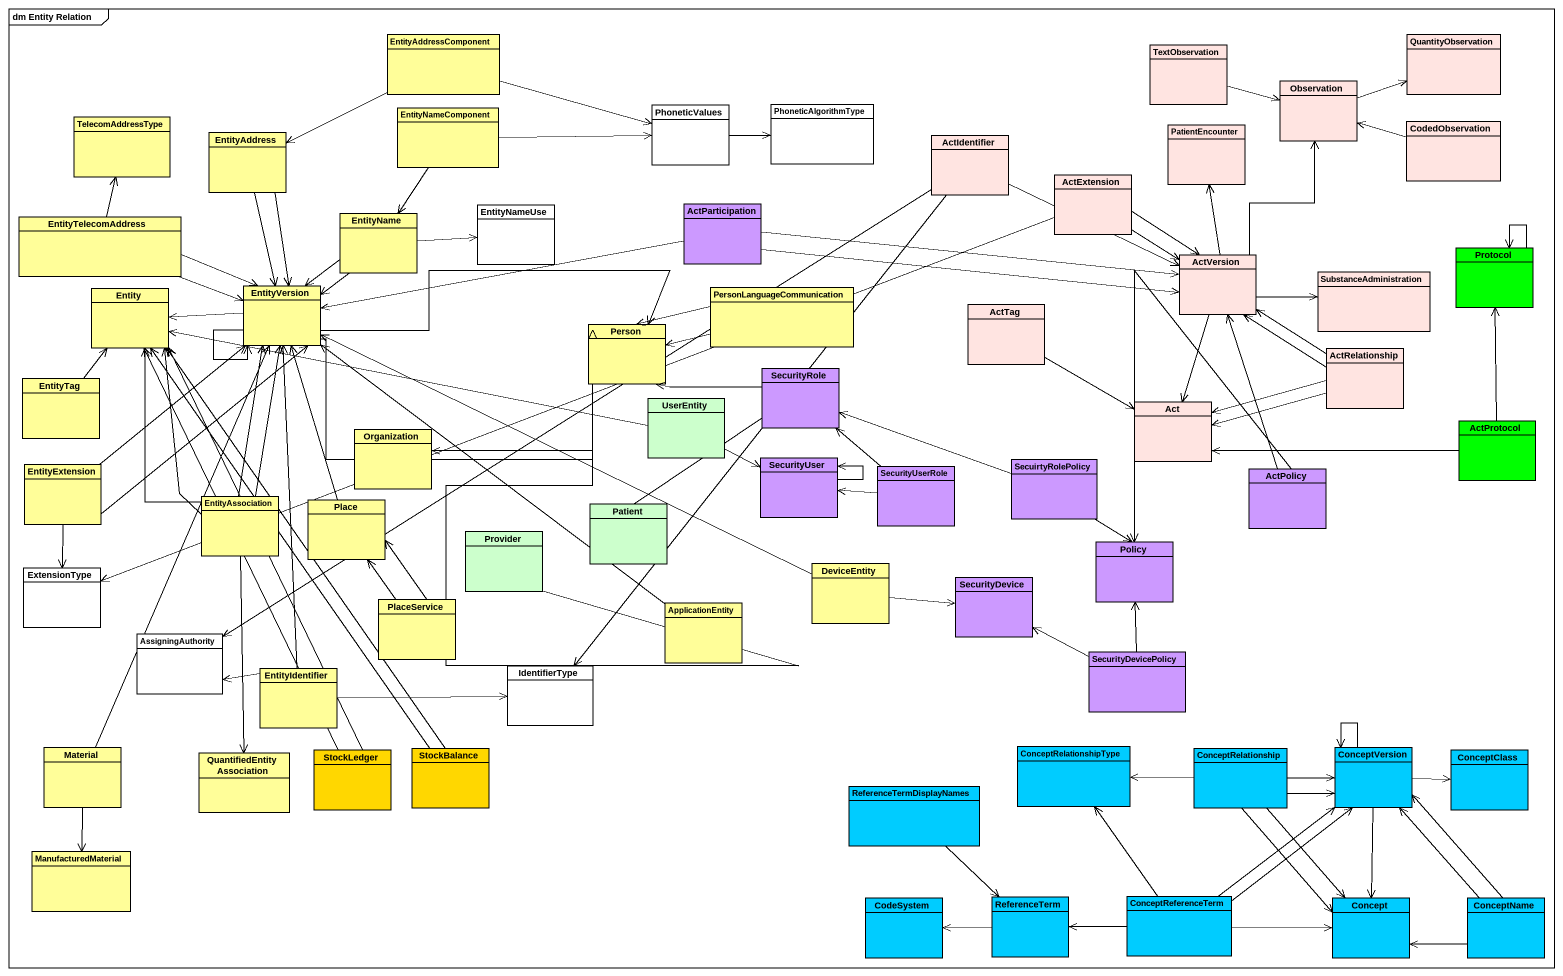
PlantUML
@startuml
mainframe dm Entity Relation
hide circle
hide empty members
class EntityAddressComponent #FFFE99
class TextObservation #FFE4E1
class QuantityObservation #FFE4E1
class Observation #FFE4E1
class TelecomAddressType #FFFE99
class EntityNameComponent #FFFE99
class PhoneticValues
class PhoneticAlgorithmType
class PatientEncounter #FFE4E1
class CodedObservation #FFE4E1
class EntityAddress #FFFE99
class ActIdentifier #FFE4E1
class EntityNameUse
class ActParticipation #CC99FF
class ActExtension #FFE4E1
class EntityTelecomAddress #FFFE99
class EntityName #FFFE99
class EntityVersion #FFFE99
class ActVersion #FFE4E1
class SubstanceAdministration #FFE4E1
class "Protocol" as Protocol_ #00FF00
class "Entity" as Entity_ #FFFE99
class "Person" as Person_ #FFFE99
class PersonLanguageCommunication #FFFE99
class ActTag #FFE4E1
class ActRelationship #FFE4E1
class EntityTag #FFFE99
class UserEntity #CCFFCC
class SecurityRole #CC99FF
class Act #FFE4E1
class Organization #FFFE99
class ActProtocol #00FF00
class EntityExtension #FFFE99
class SecurityUser #CC99FF
class SecurityUserRole #CC99FF
class SecuirtyRolePolicy #CC99FF
class ActPolicy #CC99FF
class EntityAssociation #FFFE99
class Place #FFFE99
class Patient #CCFFCC
class Provider #CCFFCC
class Policy #CC99FF
class ExtensionType
class DeviceEntity #FFFE99
class SecurityDevice #CC99FF
class AssigningAuthority
class PlaceService #FFFE99
class ApplicationEntity #FFFE99
class EntityIdentifier #FFFE99
class IdentifierType
class SecurityDevicePolicy #CC99FF
class Material #FFFE99
class StockLedger #FFD700
class StockBalance #FFD700
class ConceptRelationshipType #00CCFF
class ConceptRelationship #00CCFF
class ConceptVersion #00CCFF
class ConceptClass #00CCFF
class QuantifiedEntityAssociation #FFFE99
class ReferenceTermDisplayNames #00CCFF
class ManufacturedMaterial #FFFE99
class CodeSystem #00CCFF
class ReferenceTerm #00CCFF
class ConceptReferenceTerm #00CCFF
class Concept #00CCFF
class ConceptName #00CCFF
EntityAddressComponent -right-> PhoneticValues
EntityAddressComponent -left-> EntityAddress
TextObservation -right-> Observation
Observation -right-> QuantityObservation
EntityNameComponent -right-> PhoneticValues
EntityNameComponent --> EntityName
PhoneticValues -right-> PhoneticAlgorithmType
CodedObservation -left-> Observation
EntityAddress --> EntityVersion
EntityAddress --> EntityVersion
ActIdentifier -right-> ActVersion
ActIdentifier -right-> ActVersion
ActIdentifier --> AssigningAuthority
ActIdentifier --> IdentifierType
ActParticipation -left-> EntityVersion
ActParticipation -right-> ActVersion
ActParticipation -right-> ActVersion
ActExtension --> ActVersion
ActExtension --> ActVersion
ActExtension -left-> ExtensionType
EntityTelecomAddress -up-> TelecomAddressType
EntityTelecomAddress -right-> EntityVersion
EntityTelecomAddress -right-> EntityVersion
EntityName -right-> EntityNameUse
EntityName --> EntityVersion
EntityName --> EntityVersion
EntityVersion --> EntityVersion
EntityVersion -left-> Entity_
EntityVersion -right-> Person_
EntityVersion --> Organization
ActVersion -up-> Observation
ActVersion -up-> PatientEncounter
ActVersion -right-> SubstanceAdministration
ActVersion --> Act
Protocol_ --> Protocol_
PersonLanguageCommunication -left-> Person_
PersonLanguageCommunication -left-> Person_
ActTag -right-> Act
ActRelationship -up-> ActVersion
ActRelationship -up-> ActVersion
ActRelationship -left-> Act
ActRelationship -left-> Act
EntityTag -up-> Entity_
UserEntity -left-> Entity_
UserEntity -right-> SecurityUser
ActProtocol -up-> Protocol_
ActProtocol -left-> Act
EntityExtension -up-> EntityVersion
EntityExtension -up-> EntityVersion
EntityExtension --> ExtensionType
SecurityUser --> SecurityUser
SecurityUser --> SecurityUser
SecurityUser --> SecurityUser
SecurityUserRole -up-> SecurityRole
SecurityUserRole -left-> SecurityUser
SecuirtyRolePolicy -left-> SecurityRole
SecuirtyRolePolicy --> Policy
ActPolicy -up-> ActVersion
ActPolicy -left-> Policy
EntityAssociation -up-> EntityVersion
EntityAssociation -up-> EntityVersion
EntityAssociation -up-> Entity_
EntityAssociation -up-> Entity_
EntityAssociation --> QuantifiedEntityAssociation
Place -up-> EntityVersion
Patient -up-> Person_
Provider -up-> Person_
DeviceEntity -left-> EntityVersion
DeviceEntity -right-> SecurityDevice
PlaceService -up-> Place
PlaceService -up-> Place
ApplicationEntity -up-> EntityVersion
EntityIdentifier -up-> EntityVersion
EntityIdentifier -up-> EntityVersion
EntityIdentifier -left-> AssigningAuthority
EntityIdentifier -right-> IdentifierType
SecurityDevicePolicy -up-> Policy
SecurityDevicePolicy -left-> SecurityDevice
Material -up-> EntityVersion
Material --> ManufacturedMaterial
StockLedger -up-> Entity_
StockLedger -up-> Entity_
StockBalance -up-> Entity_
StockBalance -up-> Entity_
ConceptRelationship -left-> ConceptRelationshipType
ConceptRelationship -right-> ConceptVersion
ConceptRelationship -right-> ConceptVersion
ConceptRelationship --> Concept
ConceptRelationship --> Concept
ConceptVersion --> ConceptVersion
ConceptVersion -right-> ConceptClass
ConceptVersion --> Concept
ReferenceTermDisplayNames --> ReferenceTerm
ReferenceTerm -left-> CodeSystem
ConceptReferenceTerm -up-> ConceptRelationshipType
ConceptReferenceTerm -up-> ConceptVersion
ConceptReferenceTerm -up-> ConceptVersion
ConceptReferenceTerm -left-> ReferenceTerm
ConceptReferenceTerm -right-> Concept
ConceptName -up-> ConceptVersion
ConceptName -up-> ConceptVersion
ConceptName -left-> Concept
@enduml
